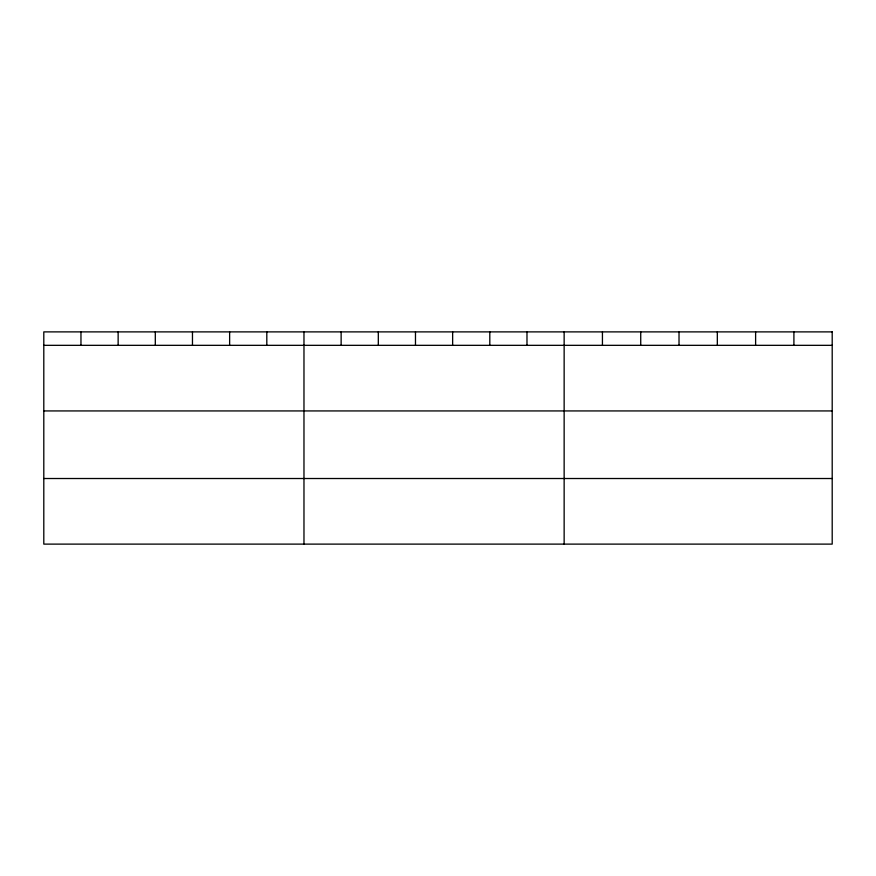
<?xml version="1.0" encoding="UTF-8"?>
<svg xmlns="http://www.w3.org/2000/svg" width="876" height="876" viewBox="0 0 876 876"><rect width="100%" height="100%" fill="white"/><g stroke="black" fill="none" stroke-linecap="round" stroke-linejoin="round"><path stroke-width="1.31" d="M43.8 345.33L832.2 345.33M43.8 410.932L832.2 410.932M43.8 478.515L832.2 478.515M793.908 331.884L793.908 345.33M755.616 331.884L755.616 345.33M717.324 331.884L717.324 345.33M679.02 331.884L679.02 345.33M640.728 331.884L640.728 345.33M602.436 331.884L602.436 345.33M564.144 331.884L564.144 544.116M526.98 331.884L526.98 345.33M489.804 331.884L489.804 345.33M452.64 331.884L452.64 345.33M415.476 331.884L415.476 345.33M378.312 331.884L378.312 345.33M341.136 331.884L341.136 345.33M303.972 331.884L303.972 544.116M266.808 331.884L266.808 345.33M229.632 331.884L229.632 345.33M192.468 331.884L192.468 345.33M155.304 331.884L155.304 345.33M118.14 331.884L118.14 345.33M80.964 331.884L80.964 345.33M832.2 331.884L43.8 331.884L43.8 544.116L832.2 544.116L832.2 331.884"/></g></svg>
